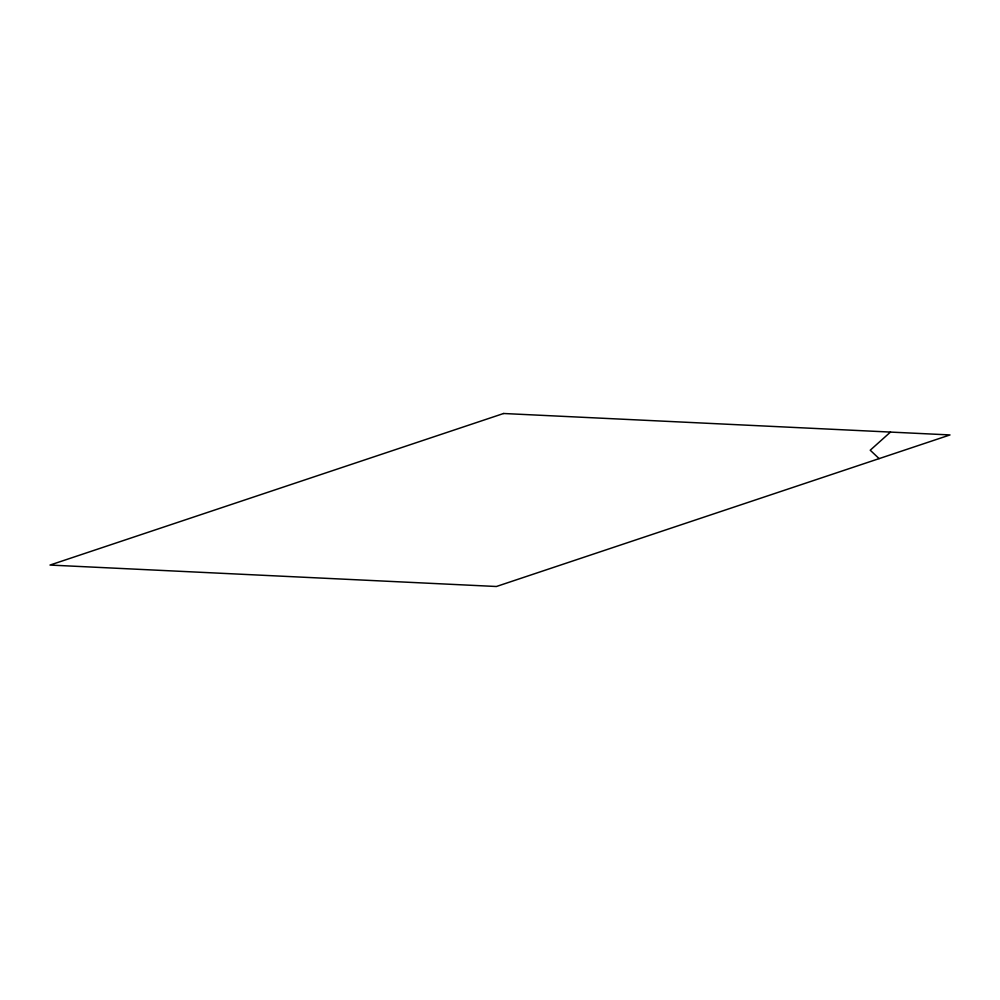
<?xml version="1.0" encoding="UTF-8"?>
<svg xmlns="http://www.w3.org/2000/svg" width="1000" height="1000" viewBox="0 0 1000 1000"><rect width="100%" height="100%" fill="white"/><g stroke="black" fill="none" stroke-linecap="round" stroke-linejoin="round"><path stroke-width="1.5" d="M890.475 432.075L870.225 450.213L879.125 458.612M503.6 413.5L50 565.062L496.4 586.5L950 434.938L503.6 413.5"/></g></svg>
